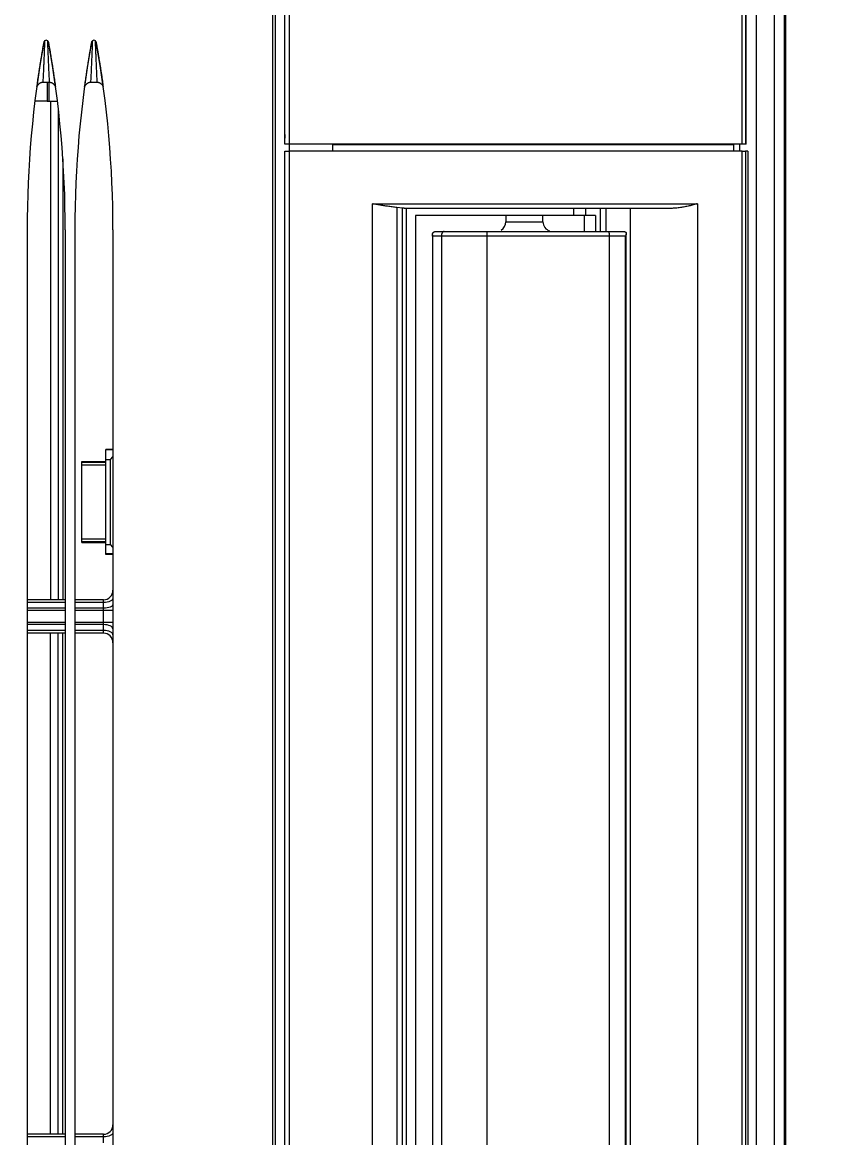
# Model space of a CAD drawing. Header units: metres. Extents: x -101133.8 to -101066.7, y -24899.3 to -24824.7.
# Drawn here: x -101102.6511 to -101102.4805, y -24837.2705 to -24837.0368 of the extents above; entities that cross this region are included whole.
import ezdxf

# ---------------------------------------------------------------- set-up
doc = ezdxf.new("R2010")
doc.units = ezdxf.units.M
doc.header["$LTSCALE"] = 0.2
doc.header["$PDSIZE"] = -5
doc.layers.add('CMT-COTATION DIVERS', color=1, linetype='Continuous')
doc.layers.add('CMT-CVC-MATERIEL', color=30, linetype='Continuous')
doc.styles.get("Standard").update_dxf_attribs({"font": 'arial.ttf'})
doc.dimstyles.get("Standard").update_dxf_attribs({"dimtxt": 0.18, "dimasz": 0.18, "dimexe": 0.18, "dimexo": 0.0625, "dimgap": 0.09, "dimtad": 0, "dimtih": 1, "dimtoh": 1, "dimdec": 4, "dimzin": 0, "dimdsep": 46, "dimtxsty": 'Standard', "dimcen": 0.09, "dimadec": 0, "dimazin": 0, "dimtfac": 1, "dimtdec": 4, "dimtofl": 0, "dimtmove": 0, "dimatfit": 3, "dimfxl": 1, "dimtolj": 1, "dimtzin": 0, "dimarcsym": 0})

# ---------------------------------------------------------------- blocks, each defined once
blk = doc.blocks.new('Cassette 600x600')
at = {"linetype": 'Continuous', "lineweight": 13}
for p, q in [((-20143.73, 107.01), (-20417.73, 107.01)), ((-20333.78, 99.01), (-20333.78, 107.01)), ((-20333.23, 99.01), (-20333.23, 107.01)), ((-20228.23, 99.01), (-20228.23, 107.01)), ((-20227.68, 99.01), (-20227.68, 107.01)), ((-20226.44, 99.01), (-20226.44, 107.01)), ((-20225.99, 99.01), (-20225.99, 107.01)), ((-20223.47, 99.01), (-20223.47, 107.01)), ((-20223.02, 99.01), (-20223.02, 107.01)), ((-20221.78, 99.01), (-20221.78, 107.01)), ((-20221.23, 99.01), (-20221.23, 107.01)), ((-20116.73, 102.83), (-20116.73, 105.36)), ((-20112.74, 103.7), (-20112.73, 103.53)), ((-20112.23, 104.73), (-20112.23, 104.76)), ((-20105.73, 103.7), (-20105.73, 103.74)), ((-20333.23, 102.1), (-20228.23, 102.1)), ((-20116.73, 102.1), (-20221.23, 102.1)), ((-20112.73, 102.83), (-20116.73, 102.83)), ((-20116.73, 102.83), (-20116.73, 102.42)), ((-20116.73, 102.42), (-20116.73, 100.65)), ((-20112.73, 102.42), (-20116.73, 102.42)), ((-20112.73, 102.48), (-20112.74, 102.31)), ((-20105.73, 102.27), (-20105.73, 102.31)), ((-20143.73, 99.01), (-20417.73, 99.01)), ((-20333.23, 100.48), (-20228.23, 100.48)), ((-20333.23, 99.51), (-20228.23, 99.51)), ((-20118.18, 100.48), (-20221.23, 100.48)), ((-20128.82, 99.51), (-20221.23, 99.51)), ((-20143.73, 97.01), (-20417.73, 97.01)), ((-20333.78, 91.01), (-20333.78, 97.01)), ((-20333.23, 91.01), (-20333.23, 97.01)), ((-20228.23, 91.01), (-20228.23, 97.01)), ((-20227.68, 91.01), (-20227.68, 97.01)), ((-20226.44, 91.01), (-20226.44, 97.01)), ((-20225.99, 91.01), (-20225.99, 97.01)), ((-20223.47, 91.01), (-20223.47, 97.01)), ((-20223.02, 91.01), (-20223.02, 97.01)), ((-20221.78, 91.01), (-20221.78, 97.01)), ((-20221.23, 91.01), (-20221.23, 97.01)), ((-20209.23, 95.54), (-20192.23, 95.54)), ((-20209.23, 95.54), (-20209.23, 90.51)), ((-20209.05, 95.54), (-20209.05, 90.51)), ((-20208.48, 95.54), (-20208.48, 90.51)), ((-20192.98, 95.54), (-20192.98, 90.51)), ((-20192.41, 95.54), (-20192.41, 90.51)), ((-20192.23, 95.54), (-20192.23, 90.51)), ((-20112.74, 93.7), (-20112.73, 93.53)), ((-20105.73, 93.7), (-20105.73, 93.74)), ((-20112.73, 92.48), (-20112.74, 92.31)), ((-20105.73, 92.27), (-20105.73, 92.31)), ((-20143.73, 89.01), (-20417.73, 89.01)), ((-20335.02, 91.01), (-20333.78, 91.01)), ((-20333.78, 91.01), (-20333.23, 91.01)), ((-20333.77, 90.61), (-20333.78, 91.01)), ((-20333.71, 90.24), (-20333.77, 90.61)), ((-20333.63, 89.89), (-20333.71, 90.24)), ((-20333.52, 89.59), (-20333.63, 89.89)), ((-20333.39, 89.34), (-20333.52, 89.59)), ((-20333.23, 89.16), (-20333.39, 89.34)), ((-20333.06, 89.04), (-20333.23, 89.16)), ((-20332.89, 89.01), (-20333.06, 89.04)), ((-20228.57, 89.01), (-20228.4, 89.04)), ((-20228.4, 89.04), (-20228.23, 89.16)), ((-20228.23, 91.01), (-20227.68, 91.01)), ((-20228.23, 89.16), (-20228.07, 89.34)), ((-20228.07, 89.34), (-20227.94, 89.59)), ((-20227.94, 89.59), (-20227.83, 89.89)), ((-20227.83, 89.89), (-20227.75, 90.24)), ((-20227.75, 90.24), (-20227.69, 90.61)), ((-20227.69, 90.61), (-20227.68, 91.01)), ((-20227.68, 91.01), (-20226.44, 91.01)), ((-20227.34, 89.01), (-20227.16, 89.04)), ((-20227.16, 89.04), (-20226.99, 89.16)), ((-20226.99, 89.16), (-20226.84, 89.34)), ((-20226.84, 89.34), (-20226.7, 89.59)), ((-20226.7, 89.59), (-20226.59, 89.89)), ((-20226.59, 89.89), (-20226.51, 90.24)), ((-20226.51, 90.24), (-20226.46, 90.61)), ((-20226.46, 90.61), (-20226.44, 91.01)), ((-20226.44, 91.01), (-20225.99, 91.01)), ((-20225.99, 89.01), (-20225.99, 91.01)), ((-20225.99, 91.01), (-20223.47, 91.01)), ((-20223.47, 89.01), (-20223.47, 91.01)), ((-20223.47, 91.01), (-20223.02, 91.01)), ((-20223.02, 91.01), (-20221.78, 91.01)), ((-20223, 90.61), (-20223.02, 91.01)), ((-20222.95, 90.24), (-20223, 90.61)), ((-20222.87, 89.89), (-20222.95, 90.24)), ((-20222.76, 89.59), (-20222.87, 89.89)), ((-20222.62, 89.34), (-20222.76, 89.59)), ((-20222.47, 89.16), (-20222.62, 89.34)), ((-20222.3, 89.04), (-20222.47, 89.16)), ((-20222.12, 89.01), (-20222.3, 89.04)), ((-20221.78, 91.01), (-20221.23, 91.01)), ((-20221.77, 90.61), (-20221.78, 91.01)), ((-20221.71, 90.24), (-20221.77, 90.61)), ((-20221.63, 89.89), (-20221.71, 90.24)), ((-20221.52, 89.59), (-20221.63, 89.89)), ((-20221.39, 89.34), (-20221.52, 89.59)), ((-20221.23, 89.16), (-20221.39, 89.34)), ((-20221.06, 89.04), (-20221.23, 89.16)), ((-20220.89, 89.01), (-20221.06, 89.04)), ((-20211.73, 90.51), (-20209.23, 90.51)), ((-20211.73, 89.01), (-20211.73, 90.51)), ((-20211.63, 89.01), (-20211.63, 90.51)), ((-20210.18, 89.01), (-20209.66, 89.53)), ((-20209.66, 90.51), (-20209.66, 89.53)), ((-20209.66, 89.53), (-20191.8, 89.53)), ((-20209.23, 90.51), (-20209.05, 90.51)), ((-20209.05, 90.51), (-20208.48, 90.51)), ((-20208.48, 90.51), (-20192.98, 90.51)), ((-20192.98, 90.51), (-20192.41, 90.51)), ((-20192.41, 90.51), (-20192.23, 90.51)), ((-20192.23, 90.51), (-20189.73, 90.51)), ((-20191.8, 90.51), (-20191.8, 89.53)), ((-20191.8, 89.53), (-20191.28, 89.01)), ((-20189.83, 89.01), (-20189.83, 90.51)), ((-20189.73, 89.01), (-20189.73, 90.51)), ((-20465.93, 55.51), (-20095.53, 55.51)), ((-20095.53, 55.01), (-20465.93, 55.01)), ((-20434.23, 53.01), (-20127.23, 53.01)), ((-20434.23, 52.01), (-20127.23, 52.01)), ((-20127.23, 53.01), (-20127.23, 52.01)), ((-20127.23, -42.83), (-20127.23, 52.01)), ((-20127.23, 52.01), (-20125.73, 52.01)), ((-20125.73, 52.01), (-20125.73, 53.01)), ((-20125.73, 53.01), (-20116.53, 53.01)), ((-20125.73, 52.01), (-20095.53, 52.01)), ((-20125.73, -42.83), (-20125.73, 52.01)), ((-20123.73, 53.01), (-20124.51, 53.01)), ((-20116.53, 53.01), (-20095.53, 53.01)), ((-20125.83, 43.01), (-20127.23, 43.01)), ((-20125.83, 43.01), (-20125.83, -40.99)), ((-20423.23, 34.66), (-20138.23, 34.66)), ((-20138.23, 34.66), (-20138.23, -33.48)), ((-20139.04, 29.53), (-20422.42, 29.53)), ((-20422.32, 28.38), (-20139.14, 28.38)), ((-20139.14, 28.38), (-20139.04, 29.53)), ((-20139.23, 27.61), (-20422.23, 27.61)), ((-20139.23, -27.9), (-20139.23, 27.75)), ((-20140.73, 25.61), (-20420.73, 25.61)), ((-20140.73, -7.53), (-20140.73, 25.61)), ((-20144.77, 22.09), (-20416.69, 22.09)), ((-20145.03, 22.05), (-20416.43, 22.05)), ((-20145.03, 20.21), (-20145.03, 22.05)), ((-20144.04, 21.38), (-20144.03, 21.2)), ((-20144.03, 21.2), (-20144.03, 19.6)), ((-20145.03, 20.21), (-20416.43, 20.21)), ((-20145.03, 10.71), (-20145.03, 20.21)), ((-20144.03, 19.6), (-20144.03, 10.67)), ((-20145.03, 10.71), (-20416.43, 10.71)), ((-20145.03, -14.99), (-20145.03, 10.71)), ((-20144.03, 10.67), (-20144.03, -14.7)), ((-20140.73, 6.71), (-20142.03, 6.71)), ((-20142.03, 6.71), (-20142.03, -1.09)), ((-20142.03, -1.09), (-20140.73, -1.09)), ((-20140.73, -9.99), (-20140.73, -7.53)), ((-20140.73, -7.53), (-20139.23, -7.53)), ((-20140.73, -9.69), (-20144.03, -9.69)), ((-20139.23, -9.99), (-20140.73, -9.99)), ((-20140.73, -12.11), (-20140.73, -9.99)), ((-20140.73, -12.11), (-20144.03, -12.11)), ((-20139.23, -13.09), (-20144.03, -13.09)), ((-20145.03, -14.99), (-20416.43, -14.99)), ((-20145.03, -18.37), (-20145.03, -14.99)), ((-20139.23, -14.26), (-20144.03, -14.26)), ((-20144.03, -14.7), (-20144.03, -17.85)), ((-20416.95, -18.53), (-20144.51, -18.53)), ((-20416.43, -18.37), (-20145.03, -18.37)), ((-20144.03, -17.85), (-20144.04, -18.07)), ((-20422.23, -19.44), (-20139.23, -19.44)), ((-20138.23, -33.48), (-20423.23, -33.48)), ((-20125.83, -40.99), (-20127.23, -40.99)), ((-20125.73, -40.99), (-20125.83, -40.99)), ((-20434.23, -42.83), (-20127.23, -42.83)), ((-20127.23, -43.54), (-20434.23, -43.54)), ((-20127.23, -44), (-20434.23, -44)), ((-20127.23, -42.3), (-20125.73, -42.3)), ((-20127.23, -42.83), (-20127.23, -43.54)), ((-20127.23, -44), (-20127.23, -43.54)), ((-20125.73, -42.83), (-19988.84, -42.83)), ((-20125.73, -43.54), (-20125.73, -42.83)), ((-19988.84, -43.54), (-20125.73, -43.54)), ((-20125.73, -43.69), (-20125.73, -43.54)), ((-20125.73, -43.69), (-19987.53, -43.69)), ((-19987.53, -45.76), (-20573.93, -45.76)), ((-20573.93, -49.58), (-19987.53, -49.58)), ((-19987.53, -51.6), (-20573.93, -51.6)), ((-20573.93, -51.99), (-19987.53, -51.99))]:
    blk.add_line(p, q, dxfattribs=at)
for centre, radius, start, end in [((-20143.73, -115.49), 222.5, 79.8125, 90), ((-20104.46, 103.01), 0.5, 280.1875, 79.8125), ((-20143.73, 321.51), 222.5, 270, 280.1875), ((-20143.73, -125.49), 222.5, 79.8125, 90), ((-20143.73, 311.51), 222.5, 270, 280.1875), ((-20104.46, 93.01), 0.5, 280.1875, 79.8125), ((-20331.23, 91.01), 2, 180, 270), ((-20230.23, 91.01), 2, 270, 0), ((-20219.23, 91.01), 2, 180, 270), ((-20144.78, 3.31), 7.4, 84.1787, 91.9347), ((-20142.03, 8.71), 2, 210.8445, 270), ((-20142.03, -3.09), 2, 90, 163.2061)]:
    blk.add_arc(centre, radius, start, end, dxfattribs=at)
for points, knots in [([(-20113.74, 104.95), (-20113.73, 104.94), (-20113.72, 104.94), (-20113.72, 104.94), (-20113.71, 104.93), (-20113.7, 104.93), (-20113.69, 104.93), (-20113.68, 104.92), (-20113.68, 104.92), (-20113.67, 104.92), (-20113.66, 104.92), (-20113.65, 104.91), (-20113.65, 104.91), (-20113.62, 104.9), (-20113.59, 104.88), (-20113.56, 104.87), (-20113.53, 104.85), (-20113.5, 104.84), (-20113.48, 104.82), (-20113.45, 104.81), (-20113.42, 104.79), (-20113.4, 104.77), (-20113.37, 104.76), (-20113.35, 104.74), (-20113.32, 104.72), (-20113.29, 104.7), (-20113.26, 104.67), (-20113.23, 104.64), (-20113.19, 104.61), (-20113.17, 104.59), (-20113.14, 104.56), (-20113.11, 104.53), (-20113.09, 104.5), (-20113.06, 104.47), (-20113.04, 104.44), (-20113.02, 104.41), (-20112.99, 104.38), (-20112.97, 104.34), (-20112.94, 104.29), (-20112.91, 104.24), (-20112.89, 104.2), (-20112.86, 104.15), (-20112.85, 104.11), (-20112.83, 104.06), (-20112.81, 104.02), (-20112.8, 103.97), (-20112.78, 103.92), (-20112.77, 103.87), (-20112.76, 103.83), (-20112.76, 103.82), (-20112.76, 103.81), (-20112.76, 103.8), (-20112.75, 103.79), (-20112.75, 103.78), (-20112.75, 103.77), (-20112.75, 103.76), (-20112.75, 103.74), (-20112.74, 103.73), (-20112.74, 103.72), (-20112.74, 103.71), (-20112.74, 103.7)], [0, 0, 0, 0, 1, 1, 1, 2, 2, 2, 3, 3, 3, 4, 4, 4, 5, 5, 5, 6, 6, 6, 7, 7, 7, 8, 8, 8, 9, 9, 9, 10, 10, 10, 11, 11, 11, 12, 12, 12, 13, 13, 13, 14, 14, 14, 15, 15, 15, 16, 16, 16, 17, 17, 17, 18, 18, 18, 19, 19, 19, 20, 20, 20, 20]), ([(-20113.74, 104.95), (-20113.53, 104.92), (-20113.32, 104.89), (-20113.11, 104.86), (-20112.9, 104.83), (-20112.7, 104.8), (-20112.49, 104.77), (-20112.28, 104.74), (-20112.06, 104.71), (-20111.86, 104.68), (-20111.65, 104.65), (-20111.45, 104.62), (-20111.23, 104.59), (-20111.01, 104.56), (-20110.77, 104.52), (-20110.53, 104.48), (-20110.29, 104.45), (-20110.06, 104.41), (-20109.83, 104.38), (-20109.59, 104.34), (-20109.36, 104.3), (-20109.13, 104.27), (-20108.89, 104.23), (-20108.66, 104.19), (-20108.43, 104.15), (-20108.19, 104.12), (-20107.96, 104.08), (-20107.73, 104.04), (-20107.49, 104), (-20107.26, 103.96), (-20107.03, 103.92), (-20106.8, 103.89), (-20106.57, 103.85), (-20106.33, 103.81), (-20106.08, 103.76), (-20105.82, 103.72), (-20105.63, 103.68), (-20105.48, 103.66), (-20105.38, 103.64), (-20105.27, 103.62), (-20105.16, 103.6), (-20105.04, 103.58), (-20104.92, 103.56), (-20104.8, 103.54), (-20104.68, 103.52), (-20104.56, 103.5), (-20104.44, 103.47), (-20104.32, 103.45), (-20104.2, 103.43)], [0, 0, 0, 0, 1, 1, 1, 2, 2, 2, 3, 3, 3, 4, 4, 4, 5, 5, 5, 6, 6, 6, 7, 7, 7, 8, 8, 8, 9, 9, 9, 10, 10, 10, 11, 11, 11, 12, 12, 12, 13, 13, 13, 14, 14, 14, 15, 15, 15, 16, 16, 16, 16]), ([(-20104.09, 103.33), (-20104.45, 103.35), (-20104.81, 103.36), (-20105.17, 103.37), (-20105.53, 103.39), (-20105.89, 103.4), (-20106.25, 103.42), (-20106.61, 103.43), (-20106.97, 103.45), (-20107.33, 103.46), (-20107.69, 103.48), (-20108.05, 103.49), (-20108.41, 103.51), (-20108.77, 103.52), (-20109.13, 103.54), (-20109.49, 103.56), (-20109.85, 103.57), (-20110.21, 103.59), (-20110.57, 103.6), (-20110.94, 103.62), (-20111.3, 103.64), (-20111.66, 103.65), (-20112.02, 103.67), (-20112.38, 103.68), (-20112.74, 103.7)], [0, 0, 0, 0, 1, 1, 1, 2, 2, 2, 3, 3, 3, 4, 4, 4, 5, 5, 5, 6, 6, 6, 7, 7, 7, 8, 8, 8, 8]), ([(-20112.73, 103.53), (-20112.73, 103.51), (-20112.73, 103.49), (-20112.73, 103.47), (-20112.73, 103.45), (-20112.73, 103.42), (-20112.73, 103.4), (-20112.73, 103.38), (-20112.73, 103.36), (-20112.73, 103.34), (-20112.73, 103.32), (-20112.73, 103.3), (-20112.73, 103.28), (-20112.73, 103.26), (-20112.73, 103.23), (-20112.73, 103.21), (-20112.73, 103.19), (-20112.73, 103.17), (-20112.73, 103.14), (-20112.73, 103.12), (-20112.73, 103.1), (-20112.73, 103.07), (-20112.73, 103.05), (-20112.73, 103.03), (-20112.73, 103.01), (-20112.73, 102.98), (-20112.73, 102.96), (-20112.73, 102.94), (-20112.73, 102.91), (-20112.73, 102.89), (-20112.73, 102.87), (-20112.73, 102.85), (-20112.73, 102.82), (-20112.73, 102.8), (-20112.73, 102.78), (-20112.73, 102.76), (-20112.73, 102.73), (-20112.73, 102.71), (-20112.73, 102.69), (-20112.73, 102.67), (-20112.73, 102.65), (-20112.73, 102.63), (-20112.73, 102.61), (-20112.73, 102.59), (-20112.73, 102.57), (-20112.73, 102.54), (-20112.73, 102.52), (-20112.73, 102.5), (-20112.73, 102.48)], [0, 0, 0, 0, 1, 1, 1, 2, 2, 2, 3, 3, 3, 4, 4, 4, 5, 5, 5, 6, 6, 6, 7, 7, 7, 8, 8, 8, 9, 9, 9, 10, 10, 10, 11, 11, 11, 12, 12, 12, 13, 13, 13, 14, 14, 14, 15, 15, 15, 16, 16, 16, 16]), ([(-20104.2, 102.58), (-20104.32, 102.56), (-20104.44, 102.54), (-20104.56, 102.51), (-20104.68, 102.49), (-20104.8, 102.47), (-20104.92, 102.45), (-20105.04, 102.43), (-20105.16, 102.41), (-20105.27, 102.39), (-20105.38, 102.37), (-20105.48, 102.35), (-20105.63, 102.33), (-20105.82, 102.29), (-20106.08, 102.25), (-20106.33, 102.2), (-20106.57, 102.16), (-20106.8, 102.12), (-20107.03, 102.09), (-20107.26, 102.05), (-20107.49, 102.01), (-20107.73, 101.97), (-20107.96, 101.93), (-20108.19, 101.89), (-20108.43, 101.86), (-20108.66, 101.82), (-20108.89, 101.78), (-20109.13, 101.74), (-20109.36, 101.71), (-20109.59, 101.67), (-20109.83, 101.63), (-20110.06, 101.6), (-20110.29, 101.56), (-20110.53, 101.53), (-20110.77, 101.49), (-20111.01, 101.45), (-20111.23, 101.42), (-20111.45, 101.39), (-20111.65, 101.36), (-20111.86, 101.33), (-20112.06, 101.3), (-20112.28, 101.27), (-20112.49, 101.24), (-20112.7, 101.21), (-20112.9, 101.18), (-20113.11, 101.15), (-20113.32, 101.12), (-20113.53, 101.09), (-20113.74, 101.06)], [0, 0, 0, 0, 1, 1, 1, 2, 2, 2, 3, 3, 3, 4, 4, 4, 5, 5, 5, 6, 6, 6, 7, 7, 7, 8, 8, 8, 9, 9, 9, 10, 10, 10, 11, 11, 11, 12, 12, 12, 13, 13, 13, 14, 14, 14, 15, 15, 15, 16, 16, 16, 16]), ([(-20112.74, 102.31), (-20112.75, 102.28), (-20112.75, 102.25), (-20112.76, 102.22), (-20112.76, 102.19), (-20112.77, 102.16), (-20112.78, 102.12), (-20112.79, 102.09), (-20112.79, 102.06), (-20112.8, 102.03), (-20112.81, 102), (-20112.82, 101.97), (-20112.83, 101.94), (-20112.84, 101.9), (-20112.86, 101.86), (-20112.88, 101.82), (-20112.9, 101.78), (-20112.92, 101.75), (-20112.94, 101.71), (-20112.97, 101.67), (-20112.99, 101.64), (-20113.02, 101.6), (-20113.05, 101.56), (-20113.08, 101.52), (-20113.11, 101.49), (-20113.13, 101.46), (-20113.15, 101.44), (-20113.18, 101.41), (-20113.2, 101.39), (-20113.23, 101.36), (-20113.26, 101.34), (-20113.28, 101.31), (-20113.31, 101.29), (-20113.34, 101.27), (-20113.38, 101.25), (-20113.41, 101.23), (-20113.44, 101.21), (-20113.47, 101.19), (-20113.49, 101.18), (-20113.51, 101.17), (-20113.53, 101.16), (-20113.56, 101.14), (-20113.59, 101.13), (-20113.61, 101.12), (-20113.64, 101.11), (-20113.66, 101.1), (-20113.69, 101.09), (-20113.71, 101.08), (-20113.74, 101.06)], [0, 0, 0, 0, 1, 1, 1, 2, 2, 2, 3, 3, 3, 4, 4, 4, 5, 5, 5, 6, 6, 6, 7, 7, 7, 8, 8, 8, 9, 9, 9, 10, 10, 10, 11, 11, 11, 12, 12, 12, 13, 13, 13, 14, 14, 14, 15, 15, 15, 16, 16, 16, 16]), ([(-20112.74, 102.31), (-20112.38, 102.33), (-20112.02, 102.34), (-20111.66, 102.36), (-20111.3, 102.37), (-20110.94, 102.39), (-20110.57, 102.41), (-20110.21, 102.42), (-20109.85, 102.44), (-20109.49, 102.45), (-20109.13, 102.47), (-20108.77, 102.49), (-20108.41, 102.5), (-20108.05, 102.52), (-20107.69, 102.53), (-20107.33, 102.55), (-20106.97, 102.56), (-20106.61, 102.58), (-20106.25, 102.59), (-20105.89, 102.61), (-20105.53, 102.62), (-20105.17, 102.64), (-20104.81, 102.65), (-20104.45, 102.66), (-20104.09, 102.68)], [0, 0, 0, 0, 1, 1, 1, 2, 2, 2, 3, 3, 3, 4, 4, 4, 5, 5, 5, 6, 6, 6, 7, 7, 7, 8, 8, 8, 8]), ([(-20113.74, 94.95), (-20113.73, 94.94), (-20113.72, 94.94), (-20113.72, 94.94), (-20113.71, 94.93), (-20113.7, 94.93), (-20113.69, 94.93), (-20113.68, 94.92), (-20113.68, 94.92), (-20113.67, 94.92), (-20113.66, 94.92), (-20113.65, 94.91), (-20113.65, 94.91), (-20113.62, 94.9), (-20113.59, 94.88), (-20113.56, 94.87), (-20113.53, 94.85), (-20113.5, 94.84), (-20113.48, 94.82), (-20113.45, 94.81), (-20113.42, 94.79), (-20113.4, 94.77), (-20113.37, 94.76), (-20113.35, 94.74), (-20113.32, 94.72), (-20113.29, 94.7), (-20113.26, 94.67), (-20113.23, 94.64), (-20113.19, 94.61), (-20113.17, 94.59), (-20113.14, 94.56), (-20113.11, 94.53), (-20113.09, 94.5), (-20113.06, 94.47), (-20113.04, 94.44), (-20113.02, 94.41), (-20112.99, 94.38), (-20112.97, 94.34), (-20112.94, 94.29), (-20112.91, 94.24), (-20112.89, 94.2), (-20112.86, 94.15), (-20112.85, 94.11), (-20112.83, 94.06), (-20112.81, 94.02), (-20112.8, 93.97), (-20112.78, 93.92), (-20112.77, 93.87), (-20112.76, 93.83), (-20112.76, 93.82), (-20112.76, 93.81), (-20112.76, 93.8), (-20112.75, 93.79), (-20112.75, 93.78), (-20112.75, 93.77), (-20112.75, 93.76), (-20112.75, 93.74), (-20112.74, 93.73), (-20112.74, 93.72), (-20112.74, 93.71), (-20112.74, 93.7)], [0, 0, 0, 0, 1, 1, 1, 2, 2, 2, 3, 3, 3, 4, 4, 4, 5, 5, 5, 6, 6, 6, 7, 7, 7, 8, 8, 8, 9, 9, 9, 10, 10, 10, 11, 11, 11, 12, 12, 12, 13, 13, 13, 14, 14, 14, 15, 15, 15, 16, 16, 16, 17, 17, 17, 18, 18, 18, 19, 19, 19, 20, 20, 20, 20]), ([(-20113.74, 94.95), (-20113.53, 94.92), (-20113.32, 94.89), (-20113.11, 94.86), (-20112.9, 94.83), (-20112.7, 94.8), (-20112.49, 94.77), (-20112.28, 94.74), (-20112.06, 94.71), (-20111.86, 94.68), (-20111.65, 94.65), (-20111.45, 94.62), (-20111.23, 94.59), (-20111.01, 94.56), (-20110.77, 94.52), (-20110.53, 94.48), (-20110.29, 94.45), (-20110.06, 94.41), (-20109.83, 94.38), (-20109.59, 94.34), (-20109.36, 94.3), (-20109.13, 94.27), (-20108.89, 94.23), (-20108.66, 94.19), (-20108.43, 94.15), (-20108.19, 94.12), (-20107.96, 94.08), (-20107.73, 94.04), (-20107.49, 94), (-20107.26, 93.96), (-20107.03, 93.92), (-20106.8, 93.89), (-20106.57, 93.85), (-20106.33, 93.81), (-20106.08, 93.76), (-20105.82, 93.72), (-20105.63, 93.68), (-20105.48, 93.66), (-20105.38, 93.64), (-20105.27, 93.62), (-20105.16, 93.6), (-20105.04, 93.58), (-20104.92, 93.56), (-20104.8, 93.54), (-20104.68, 93.52), (-20104.56, 93.5), (-20104.44, 93.47), (-20104.32, 93.45), (-20104.2, 93.43)], [0, 0, 0, 0, 1, 1, 1, 2, 2, 2, 3, 3, 3, 4, 4, 4, 5, 5, 5, 6, 6, 6, 7, 7, 7, 8, 8, 8, 9, 9, 9, 10, 10, 10, 11, 11, 11, 12, 12, 12, 13, 13, 13, 14, 14, 14, 15, 15, 15, 16, 16, 16, 16]), ([(-20104.09, 93.33), (-20104.45, 93.35), (-20104.81, 93.36), (-20105.17, 93.37), (-20105.53, 93.39), (-20105.89, 93.4), (-20106.25, 93.42), (-20106.61, 93.43), (-20106.97, 93.45), (-20107.33, 93.46), (-20107.69, 93.48), (-20108.05, 93.49), (-20108.41, 93.51), (-20108.77, 93.52), (-20109.13, 93.54), (-20109.49, 93.56), (-20109.85, 93.57), (-20110.21, 93.59), (-20110.57, 93.6), (-20110.94, 93.62), (-20111.3, 93.64), (-20111.66, 93.65), (-20112.02, 93.67), (-20112.38, 93.68), (-20112.74, 93.7)], [0, 0, 0, 0, 1, 1, 1, 2, 2, 2, 3, 3, 3, 4, 4, 4, 5, 5, 5, 6, 6, 6, 7, 7, 7, 8, 8, 8, 8]), ([(-20112.73, 93.53), (-20112.73, 93.51), (-20112.73, 93.49), (-20112.73, 93.47), (-20112.73, 93.45), (-20112.73, 93.42), (-20112.73, 93.4), (-20112.73, 93.38), (-20112.73, 93.36), (-20112.73, 93.34), (-20112.73, 93.32), (-20112.73, 93.3), (-20112.73, 93.28), (-20112.73, 93.26), (-20112.73, 93.23), (-20112.73, 93.21), (-20112.73, 93.19), (-20112.73, 93.17), (-20112.73, 93.14), (-20112.73, 93.12), (-20112.73, 93.1), (-20112.73, 93.07), (-20112.73, 93.05), (-20112.73, 93.03), (-20112.73, 93.01), (-20112.73, 92.98), (-20112.73, 92.96), (-20112.73, 92.94), (-20112.73, 92.91), (-20112.73, 92.89), (-20112.73, 92.87), (-20112.73, 92.85), (-20112.73, 92.82), (-20112.73, 92.8), (-20112.73, 92.78), (-20112.73, 92.76), (-20112.73, 92.73), (-20112.73, 92.71), (-20112.73, 92.69), (-20112.73, 92.67), (-20112.73, 92.65), (-20112.73, 92.63), (-20112.73, 92.61), (-20112.73, 92.59), (-20112.73, 92.57), (-20112.73, 92.54), (-20112.73, 92.52), (-20112.73, 92.5), (-20112.73, 92.48)], [0, 0, 0, 0, 1, 1, 1, 2, 2, 2, 3, 3, 3, 4, 4, 4, 5, 5, 5, 6, 6, 6, 7, 7, 7, 8, 8, 8, 9, 9, 9, 10, 10, 10, 11, 11, 11, 12, 12, 12, 13, 13, 13, 14, 14, 14, 15, 15, 15, 16, 16, 16, 16]), ([(-20104.2, 92.58), (-20104.32, 92.56), (-20104.44, 92.54), (-20104.56, 92.51), (-20104.68, 92.49), (-20104.8, 92.47), (-20104.92, 92.45), (-20105.04, 92.43), (-20105.16, 92.41), (-20105.27, 92.39), (-20105.38, 92.37), (-20105.48, 92.35), (-20105.63, 92.33), (-20105.82, 92.29), (-20106.08, 92.25), (-20106.33, 92.2), (-20106.57, 92.16), (-20106.8, 92.12), (-20107.03, 92.09), (-20107.26, 92.05), (-20107.49, 92.01), (-20107.73, 91.97), (-20107.96, 91.93), (-20108.19, 91.89), (-20108.43, 91.86), (-20108.66, 91.82), (-20108.89, 91.78), (-20109.13, 91.74), (-20109.36, 91.71), (-20109.59, 91.67), (-20109.83, 91.63), (-20110.06, 91.6), (-20110.29, 91.56), (-20110.53, 91.53), (-20110.77, 91.49), (-20111.01, 91.45), (-20111.23, 91.42), (-20111.45, 91.39), (-20111.65, 91.36), (-20111.86, 91.33), (-20112.06, 91.3), (-20112.28, 91.27), (-20112.49, 91.24), (-20112.7, 91.21), (-20112.9, 91.18), (-20113.11, 91.15), (-20113.32, 91.12), (-20113.53, 91.09), (-20113.74, 91.06)], [0, 0, 0, 0, 1, 1, 1, 2, 2, 2, 3, 3, 3, 4, 4, 4, 5, 5, 5, 6, 6, 6, 7, 7, 7, 8, 8, 8, 9, 9, 9, 10, 10, 10, 11, 11, 11, 12, 12, 12, 13, 13, 13, 14, 14, 14, 15, 15, 15, 16, 16, 16, 16]), ([(-20112.74, 92.31), (-20112.75, 92.28), (-20112.75, 92.25), (-20112.76, 92.22), (-20112.76, 92.19), (-20112.77, 92.16), (-20112.78, 92.12), (-20112.79, 92.09), (-20112.79, 92.06), (-20112.8, 92.03), (-20112.81, 92), (-20112.82, 91.97), (-20112.83, 91.94), (-20112.84, 91.9), (-20112.86, 91.86), (-20112.88, 91.82), (-20112.9, 91.78), (-20112.92, 91.75), (-20112.94, 91.71), (-20112.97, 91.67), (-20112.99, 91.64), (-20113.02, 91.6), (-20113.05, 91.56), (-20113.08, 91.52), (-20113.11, 91.49), (-20113.13, 91.46), (-20113.15, 91.44), (-20113.18, 91.41), (-20113.2, 91.39), (-20113.23, 91.36), (-20113.26, 91.34), (-20113.28, 91.31), (-20113.31, 91.29), (-20113.34, 91.27), (-20113.38, 91.25), (-20113.41, 91.23), (-20113.44, 91.21), (-20113.47, 91.19), (-20113.49, 91.18), (-20113.51, 91.17), (-20113.53, 91.16), (-20113.56, 91.14), (-20113.59, 91.13), (-20113.61, 91.12), (-20113.64, 91.11), (-20113.66, 91.1), (-20113.69, 91.09), (-20113.71, 91.08), (-20113.74, 91.06)], [0, 0, 0, 0, 1, 1, 1, 2, 2, 2, 3, 3, 3, 4, 4, 4, 5, 5, 5, 6, 6, 6, 7, 7, 7, 8, 8, 8, 9, 9, 9, 10, 10, 10, 11, 11, 11, 12, 12, 12, 13, 13, 13, 14, 14, 14, 15, 15, 15, 16, 16, 16, 16]), ([(-20112.74, 92.31), (-20112.38, 92.33), (-20112.02, 92.34), (-20111.66, 92.36), (-20111.3, 92.37), (-20110.94, 92.39), (-20110.57, 92.41), (-20110.21, 92.42), (-20109.85, 92.44), (-20109.49, 92.45), (-20109.13, 92.47), (-20108.77, 92.49), (-20108.41, 92.5), (-20108.05, 92.52), (-20107.69, 92.53), (-20107.33, 92.55), (-20106.97, 92.56), (-20106.61, 92.58), (-20106.25, 92.59), (-20105.89, 92.61), (-20105.53, 92.62), (-20105.17, 92.64), (-20104.81, 92.65), (-20104.45, 92.66), (-20104.09, 92.68)], [0, 0, 0, 0, 1, 1, 1, 2, 2, 2, 3, 3, 3, 4, 4, 4, 5, 5, 5, 6, 6, 6, 7, 7, 7, 8, 8, 8, 8]), ([(-20139.04, 29.53), (-20139.01, 29.69), (-20138.99, 29.86), (-20138.97, 30.02), (-20138.95, 30.18), (-20138.93, 30.34), (-20138.9, 30.5), (-20138.88, 30.67), (-20138.86, 30.84), (-20138.84, 30.99), (-20138.82, 31.14), (-20138.8, 31.28), (-20138.77, 31.48), (-20138.73, 31.69), (-20138.69, 31.99), (-20138.64, 32.26), (-20138.6, 32.54), (-20138.55, 32.8), (-20138.51, 33.05), (-20138.47, 33.3), (-20138.42, 33.55), (-20138.37, 33.84), (-20138.32, 34.12), (-20138.27, 34.45), (-20138.24, 34.62), (-20138.24, 34.63), (-20138.24, 34.63), (-20138.23, 34.63), (-20138.23, 34.64), (-20138.23, 34.64), (-20138.23, 34.64), (-20138.23, 34.65), (-20138.23, 34.65), (-20138.23, 34.65), (-20138.23, 34.65), (-20138.23, 34.66), (-20138.23, 34.66)], [0, 0, 0, 0, 1, 1, 1, 2, 2, 2, 3, 3, 3, 4, 4, 4, 5, 5, 5, 6, 6, 6, 7, 7, 7, 8, 8, 8, 9, 9, 9, 10, 10, 10, 11, 11, 11, 12, 12, 12, 12]), ([(-20139.23, 27.75), (-20139.23, 27.77), (-20139.23, 27.78), (-20139.22, 27.8), (-20139.22, 27.82), (-20139.22, 27.83), (-20139.22, 27.85), (-20139.22, 27.87), (-20139.21, 27.88), (-20139.21, 27.9), (-20139.21, 27.92), (-20139.21, 27.94), (-20139.2, 27.96), (-20139.2, 27.98), (-20139.2, 28), (-20139.19, 28.02), (-20139.19, 28.04), (-20139.18, 28.07), (-20139.18, 28.09), (-20139.18, 28.11), (-20139.17, 28.14), (-20139.17, 28.16), (-20139.16, 28.19), (-20139.16, 28.21), (-20139.16, 28.23), (-20139.16, 28.25), (-20139.15, 28.26), (-20139.15, 28.27), (-20139.15, 28.28), (-20139.15, 28.3), (-20139.15, 28.31), (-20139.15, 28.32), (-20139.15, 28.33), (-20139.15, 28.35), (-20139.14, 28.36), (-20139.14, 28.37), (-20139.14, 28.38)], [0, 0, 0, 0, 1, 1, 1, 2, 2, 2, 3, 3, 3, 4, 4, 4, 5, 5, 5, 6, 6, 6, 7, 7, 7, 8, 8, 8, 9, 9, 9, 10, 10, 10, 11, 11, 11, 12, 12, 12, 12]), ([(-20145.03, 22.05), (-20145.03, 22.05), (-20145.03, 22.05), (-20145.03, 22.05), (-20145.03, 22.05), (-20145.03, 22.05), (-20145.03, 22.05), (-20145.03, 22.05), (-20145.03, 22.05), (-20145.03, 22.05), (-20145.03, 22.05), (-20145.03, 22.05), (-20145.02, 22.05), (-20145.02, 22.06), (-20145, 22.06), (-20144.99, 22.06), (-20144.98, 22.07), (-20144.97, 22.07), (-20144.96, 22.07), (-20144.95, 22.07), (-20144.94, 22.07), (-20144.93, 22.08), (-20144.92, 22.08), (-20144.91, 22.08), (-20144.89, 22.08), (-20144.87, 22.09), (-20144.84, 22.09), (-20144.81, 22.09), (-20144.78, 22.09), (-20144.75, 22.09), (-20144.73, 22.09), (-20144.7, 22.09), (-20144.67, 22.09), (-20144.64, 22.08), (-20144.61, 22.08), (-20144.59, 22.07), (-20144.56, 22.07), (-20144.54, 22.06), (-20144.52, 22.06), (-20144.5, 22.05), (-20144.48, 22.04), (-20144.46, 22.03), (-20144.45, 22.02), (-20144.43, 22.01), (-20144.41, 22), (-20144.39, 21.99), (-20144.37, 21.98), (-20144.35, 21.97), (-20144.34, 21.96), (-20144.32, 21.95), (-20144.31, 21.94), (-20144.3, 21.93), (-20144.29, 21.92), (-20144.27, 21.9), (-20144.26, 21.89), (-20144.25, 21.88), (-20144.24, 21.87), (-20144.23, 21.85), (-20144.21, 21.84), (-20144.2, 21.82), (-20144.19, 21.81), (-20144.18, 21.8), (-20144.18, 21.79), (-20144.17, 21.78), (-20144.17, 21.77), (-20144.16, 21.76), (-20144.15, 21.75), (-20144.15, 21.74), (-20144.14, 21.73), (-20144.13, 21.71), (-20144.13, 21.7), (-20144.12, 21.69), (-20144.12, 21.68), (-20144.11, 21.67), (-20144.11, 21.65), (-20144.1, 21.64), (-20144.1, 21.63), (-20144.09, 21.62), (-20144.09, 21.61), (-20144.08, 21.59), (-20144.08, 21.58), (-20144.08, 21.57), (-20144.07, 21.56), (-20144.07, 21.54), (-20144.07, 21.53), (-20144.06, 21.52), (-20144.06, 21.51), (-20144.06, 21.49), (-20144.06, 21.48), (-20144.05, 21.47), (-20144.05, 21.46), (-20144.05, 21.44), (-20144.05, 21.43), (-20144.04, 21.42), (-20144.04, 21.41), (-20144.04, 21.39), (-20144.04, 21.38)], [0, 0, 0, 0, 1, 1, 1, 2, 2, 2, 3, 3, 3, 4, 4, 4, 5, 5, 5, 6, 6, 6, 7, 7, 7, 8, 8, 8, 9, 9, 9, 10, 10, 10, 11, 11, 11, 12, 12, 12, 13, 13, 13, 14, 14, 14, 15, 15, 15, 16, 16, 16, 17, 17, 17, 18, 18, 18, 19, 19, 19, 20, 20, 20, 21, 21, 21, 22, 22, 22, 23, 23, 23, 24, 24, 24, 25, 25, 25, 26, 26, 26, 27, 27, 27, 28, 28, 28, 29, 29, 29, 30, 30, 30, 31, 31, 31, 32, 32, 32, 32]), ([(-20144.03, 19.6), (-20144.03, 19.61), (-20144.03, 19.61), (-20144.03, 19.61), (-20144.03, 19.61), (-20144.03, 19.62), (-20144.03, 19.62), (-20144.03, 19.62), (-20144.03, 19.62), (-20144.03, 19.63), (-20144.03, 19.63), (-20144.03, 19.63), (-20144.03, 19.63), (-20144.03, 19.64), (-20144.03, 19.65), (-20144.03, 19.66), (-20144.04, 19.67), (-20144.04, 19.68), (-20144.04, 19.69), (-20144.04, 19.69), (-20144.04, 19.7), (-20144.05, 19.71), (-20144.05, 19.72), (-20144.05, 19.73), (-20144.05, 19.74), (-20144.06, 19.75), (-20144.07, 19.77), (-20144.08, 19.78), (-20144.09, 19.8), (-20144.09, 19.82), (-20144.11, 19.83), (-20144.12, 19.85), (-20144.13, 19.86), (-20144.14, 19.88), (-20144.15, 19.89), (-20144.17, 19.91), (-20144.18, 19.92), (-20144.2, 19.94), (-20144.21, 19.95), (-20144.23, 19.96), (-20144.25, 19.98), (-20144.26, 19.99), (-20144.28, 20), (-20144.3, 20.02), (-20144.32, 20.03), (-20144.34, 20.04), (-20144.36, 20.05), (-20144.38, 20.06), (-20144.41, 20.07), (-20144.43, 20.08), (-20144.45, 20.09), (-20144.47, 20.1), (-20144.5, 20.11), (-20144.52, 20.12), (-20144.55, 20.13), (-20144.57, 20.14), (-20144.59, 20.15), (-20144.62, 20.15), (-20144.65, 20.16), (-20144.67, 20.17), (-20144.7, 20.17), (-20144.73, 20.18), (-20144.75, 20.18), (-20144.78, 20.18), (-20144.81, 20.19), (-20144.83, 20.19), (-20144.86, 20.19), (-20144.89, 20.2), (-20144.92, 20.2), (-20144.95, 20.2), (-20144.97, 20.2), (-20145, 20.2), (-20145.03, 20.21)], [0, 0, 0, 0, 1, 1, 1, 2, 2, 2, 3, 3, 3, 4, 4, 4, 5, 5, 5, 6, 6, 6, 7, 7, 7, 8, 8, 8, 9, 9, 9, 10, 10, 10, 11, 11, 11, 12, 12, 12, 13, 13, 13, 14, 14, 14, 15, 15, 15, 16, 16, 16, 17, 17, 17, 18, 18, 18, 19, 19, 19, 20, 20, 20, 21, 21, 21, 22, 22, 22, 23, 23, 23, 24, 24, 24, 24]), ([(-20144.03, -14.7), (-20144.03, -14.7), (-20144.03, -14.71), (-20144.03, -14.71), (-20144.03, -14.71), (-20144.03, -14.71), (-20144.03, -14.71), (-20144.03, -14.71), (-20144.03, -14.71), (-20144.03, -14.71), (-20144.03, -14.72), (-20144.03, -14.72), (-20144.03, -14.72), (-20144.03, -14.72), (-20144.03, -14.73), (-20144.03, -14.73), (-20144.04, -14.73), (-20144.04, -14.74), (-20144.04, -14.74), (-20144.04, -14.75), (-20144.04, -14.75), (-20144.05, -14.75), (-20144.05, -14.76), (-20144.05, -14.76), (-20144.05, -14.77), (-20144.06, -14.77), (-20144.07, -14.78), (-20144.08, -14.79), (-20144.09, -14.8), (-20144.09, -14.81), (-20144.11, -14.81), (-20144.12, -14.82), (-20144.13, -14.83), (-20144.14, -14.84), (-20144.15, -14.84), (-20144.17, -14.85), (-20144.18, -14.86), (-20144.2, -14.86), (-20144.21, -14.87), (-20144.23, -14.88), (-20144.25, -14.88), (-20144.26, -14.89), (-20144.28, -14.9), (-20144.3, -14.9), (-20144.32, -14.91), (-20144.34, -14.91), (-20144.36, -14.92), (-20144.38, -14.93), (-20144.41, -14.93), (-20144.43, -14.94), (-20144.45, -14.94), (-20144.47, -14.95), (-20144.5, -14.95), (-20144.52, -14.95), (-20144.55, -14.96), (-20144.57, -14.96), (-20144.59, -14.97), (-20144.62, -14.97), (-20144.65, -14.97), (-20144.67, -14.98), (-20144.7, -14.98), (-20144.73, -14.98), (-20144.75, -14.98), (-20144.78, -14.98), (-20144.81, -14.99), (-20144.83, -14.99), (-20144.86, -14.99), (-20144.89, -14.99), (-20144.92, -14.99), (-20144.95, -14.99), (-20144.97, -14.99), (-20145, -14.99), (-20145.03, -14.99)], [0, 0, 0, 0, 1, 1, 1, 2, 2, 2, 3, 3, 3, 4, 4, 4, 5, 5, 5, 6, 6, 6, 7, 7, 7, 8, 8, 8, 9, 9, 9, 10, 10, 10, 11, 11, 11, 12, 12, 12, 13, 13, 13, 14, 14, 14, 15, 15, 15, 16, 16, 16, 17, 17, 17, 18, 18, 18, 19, 19, 19, 20, 20, 20, 21, 21, 21, 22, 22, 22, 23, 23, 23, 24, 24, 24, 24]), ([(-20144.04, -18.07), (-20144.05, -18.08), (-20144.05, -18.09), (-20144.05, -18.11), (-20144.05, -18.12), (-20144.05, -18.13), (-20144.06, -18.14), (-20144.06, -18.16), (-20144.06, -18.17), (-20144.06, -18.18), (-20144.07, -18.19), (-20144.07, -18.21), (-20144.07, -18.22), (-20144.08, -18.23), (-20144.08, -18.24), (-20144.09, -18.25), (-20144.09, -18.26), (-20144.09, -18.27), (-20144.1, -18.29), (-20144.1, -18.3), (-20144.11, -18.31), (-20144.11, -18.32), (-20144.12, -18.33), (-20144.13, -18.34), (-20144.13, -18.35), (-20144.14, -18.35), (-20144.14, -18.36), (-20144.15, -18.37), (-20144.16, -18.38), (-20144.16, -18.39), (-20144.17, -18.4), (-20144.18, -18.41), (-20144.18, -18.41), (-20144.19, -18.42), (-20144.2, -18.43), (-20144.2, -18.43), (-20144.21, -18.44), (-20144.22, -18.45), (-20144.24, -18.46), (-20144.25, -18.47), (-20144.26, -18.48), (-20144.27, -18.48), (-20144.29, -18.49), (-20144.3, -18.5), (-20144.31, -18.5), (-20144.33, -18.51), (-20144.34, -18.51), (-20144.35, -18.51), (-20144.37, -18.52), (-20144.39, -18.52), (-20144.41, -18.53), (-20144.43, -18.53), (-20144.45, -18.53), (-20144.47, -18.53), (-20144.49, -18.53), (-20144.51, -18.53), (-20144.53, -18.53), (-20144.55, -18.53), (-20144.57, -18.53), (-20144.59, -18.53), (-20144.62, -18.52), (-20144.64, -18.52), (-20144.67, -18.51), (-20144.7, -18.5), (-20144.74, -18.5), (-20144.76, -18.49), (-20144.79, -18.48), (-20144.82, -18.47), (-20144.85, -18.46), (-20144.88, -18.44), (-20144.92, -18.43), (-20144.95, -18.41), (-20144.97, -18.4), (-20144.98, -18.4), (-20144.98, -18.4), (-20144.99, -18.4), (-20144.99, -18.39), (-20144.99, -18.39), (-20145, -18.39), (-20145, -18.39), (-20145.01, -18.38), (-20145.01, -18.38), (-20145.02, -18.38), (-20145.02, -18.38), (-20145.02, -18.38), (-20145.03, -18.38), (-20145.03, -18.37), (-20145.03, -18.37), (-20145.03, -18.37), (-20145.03, -18.37), (-20145.03, -18.37), (-20145.03, -18.37), (-20145.03, -18.37), (-20145.03, -18.37), (-20145.03, -18.37), (-20145.03, -18.37), (-20145.03, -18.37)], [0, 0, 0, 0, 1, 1, 1, 2, 2, 2, 3, 3, 3, 4, 4, 4, 5, 5, 5, 6, 6, 6, 7, 7, 7, 8, 8, 8, 9, 9, 9, 10, 10, 10, 11, 11, 11, 12, 12, 12, 13, 13, 13, 14, 14, 14, 15, 15, 15, 16, 16, 16, 17, 17, 17, 18, 18, 18, 19, 19, 19, 20, 20, 20, 21, 21, 21, 22, 22, 22, 23, 23, 23, 24, 24, 24, 25, 25, 25, 26, 26, 26, 27, 27, 27, 28, 28, 28, 29, 29, 29, 30, 30, 30, 31, 31, 31, 32, 32, 32, 32]), ([(-20138.23, -33.48), (-20138.23, -33.48), (-20138.23, -33.48), (-20138.23, -33.48), (-20138.23, -33.47), (-20138.23, -33.47), (-20138.23, -33.47), (-20138.23, -33.47), (-20138.23, -33.47), (-20138.23, -33.46), (-20138.24, -33.46), (-20138.24, -33.46), (-20138.24, -33.46), (-20138.29, -33.26), (-20138.38, -32.91), (-20138.46, -32.59), (-20138.55, -32.27), (-20138.62, -31.99), (-20138.69, -31.7), (-20138.76, -31.41), (-20138.82, -31.12), (-20138.89, -30.8), (-20138.95, -30.49), (-20139.01, -30.14), (-20139.04, -29.9), (-20139.07, -29.69), (-20139.09, -29.56), (-20139.1, -29.4), (-20139.12, -29.24), (-20139.14, -29.07), (-20139.15, -28.9), (-20139.17, -28.73), (-20139.18, -28.56), (-20139.19, -28.4), (-20139.21, -28.23), (-20139.22, -28.06), (-20139.23, -27.9)], [0, 0, 0, 0, 1, 1, 1, 2, 2, 2, 3, 3, 3, 4, 4, 4, 5, 5, 5, 6, 6, 6, 7, 7, 7, 8, 8, 8, 9, 9, 9, 10, 10, 10, 11, 11, 11, 12, 12, 12, 12])]:
    blk.add_open_spline(points, degree=3, knots=knots, dxfattribs=at)
blk = doc.blocks.new('COT-45')
at = {"color": 0}
for p, q in [((0, -1), (0, 1)), ((-1, 0), (1, 0))]:
    blk.add_line(p, q, dxfattribs=at)
at = {"color": 0, "const_width": 0.4}
blk.add_lwpolyline([(-0.4419, -0.4419), (0.4419, 0.4419)], dxfattribs=at)
blk = doc.blocks.new('*D83')
at = {"layer": 'CMT-COTATION DIVERS', "color": 0, "lineweight": -2}
for p, q in [((-101108.8404, -24836.86729), (-101108.8404, -24836.59379)), ((-101102.46986, -24837.82446), (-101102.46986, -24836.59379)), ((-101108.8154, -24836.64379), (-101102.49486, -24836.64379))]:
    blk.add_line(p, q, dxfattribs=at)
at = {"layer": 'Defpoints', "color": 0, "lineweight": 15}
for p in [(-101102.46986, -24836.64379), (-101108.8404, -24836.89729), (-101102.46986, -24837.85446)]:
    blk.add_point(p, dxfattribs=at)
at = {"layer": 'CMT-COTATION DIVERS', "color": 0, "lineweight": -2, "xscale": 0.025, "yscale": 0.025, "zscale": 0.025, "rotation": 180}
blk.add_blockref('COT-45', (-101108.8404, -24836.64379), dxfattribs=at)
at = {"layer": 'CMT-COTATION DIVERS', "color": 0, "lineweight": -2, "xscale": 0.025, "yscale": 0.025, "zscale": 0.025}
blk.add_blockref('COT-45', (-101102.46986, -24836.64379), dxfattribs=at)
at = {"layer": 'CMT-COTATION DIVERS', "color": 0, "lineweight": 15, "insert": (-101105.65513, -24836.56797), "char_height": 0.075, "attachment_point": 5}
blk.add_mtext('\\A1;637', dxfattribs=at)
blk = doc.blocks.new('*D84')
at = {"layer": 'CMT-COTATION DIVERS', "color": 0, "lineweight": -2}
for p, q in [((-101100.54331, -24836.45825), (-101100.54331, -24836.69379)), ((-101102.46986, -24837.82446), (-101102.46986, -24836.59379)), ((-101102.44486, -24836.64379), (-101100.56831, -24836.64379))]:
    blk.add_line(p, q, dxfattribs=at)
at = {"layer": 'Defpoints', "color": 0, "lineweight": 15}
for p in [(-101100.54331, -24836.42825), (-101100.54331, -24836.64379), (-101102.46986, -24837.85446)]:
    blk.add_point(p, dxfattribs=at)
at = {"layer": 'CMT-COTATION DIVERS', "color": 0, "lineweight": -2, "xscale": 0.025, "yscale": 0.025, "zscale": 0.025, "rotation": 180}
blk.add_blockref('COT-45', (-101102.46986, -24836.64379), dxfattribs=at)
at = {"layer": 'CMT-COTATION DIVERS', "color": 0, "lineweight": -2, "xscale": 0.025, "yscale": 0.025, "zscale": 0.025}
blk.add_blockref('COT-45', (-101100.54331, -24836.64379), dxfattribs=at)
at = {"layer": 'CMT-COTATION DIVERS', "color": 0, "lineweight": 15, "insert": (-101101.50658, -24836.56797), "char_height": 0.075, "attachment_point": 5}
blk.add_mtext('\\A1;193', dxfattribs=at)

msp = doc.modelspace()

# ---------------------------------------------------------------- block references
at = {"layer": 'CMT-CVC-MATERIEL', "xscale": 0.001, "yscale": 0.001, "zscale": 0.001, "rotation": 90}
msp.add_blockref('Cassette 600x600', (-101102.54312, -24816.93657), dxfattribs=at)

# ---------------------------------------------------------------- dimensions: what is measured, and where the dimension line sits
at = {"layer": 'CMT-COTATION DIVERS', "lineweight": 15}
for base, p1, p2, picture, middle in [((-101100.54331, -24836.64379), (-101102.46986, -24837.85446), (-101100.54331, -24836.42825), '*D84', (-101101.50658, -24836.56797)), ((-101102.46986, -24836.64379), (-101108.8404, -24836.89729), (-101102.46986, -24837.85446), '*D83', (-101105.65513, -24836.56797))]:
    dim = msp.add_linear_dim(base=base, p1=p1, p2=p2, dimstyle='Standard', override={"dimscale": 0.05, "dimtxt": 1.5, "dimasz": 0.5, "dimexe": 1, "dimexo": 0.6, "dimgap": 0.75, "dimtad": 1, "dimtih": 0, "dimtoh": 0, "dimdec": 0, "dimlfac": 100, "dimblk": 'COT-45', "dimcen": 0, "dimadec": 2, "dimazin": 2, "dimtdec": 2, "dimtix": 1, "dimtmove": 1, "dimfrac": 1}, dxfattribs=at)
    dim.commit()
    dim.dimension.update_dxf_attribs({"geometry": picture, "text_midpoint": middle})

doc.saveas('drawing.dxf')
